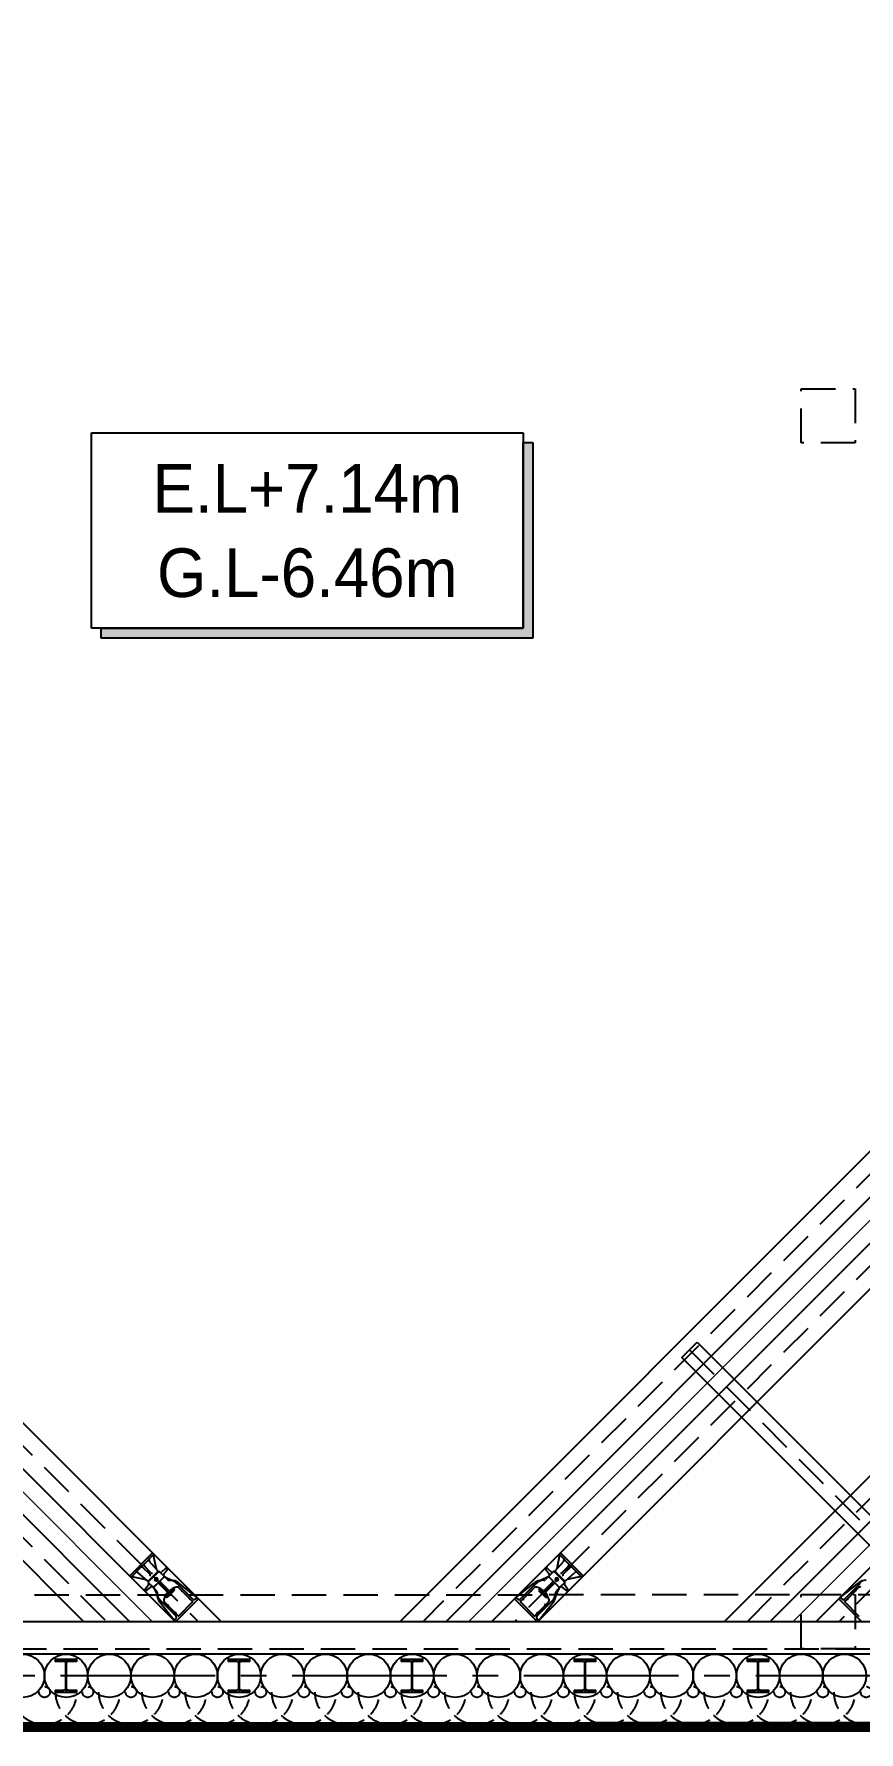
# Model space of a CAD drawing. Header units: millimetres. Extents: x 1073475 to 2890243, y -1340830 to -367733.
# Drawn here: x 2309744 to 2311081, y -382497 to -379747 of the extents above; entities that cross this region are included whole.
import ezdxf
from ezdxf.enums import TextEntityAlignment as Align

# ---------------------------------------------------------------- set-up
doc = ezdxf.new("R2010")
doc.units = ezdxf.units.MM
doc.header["$LTSCALE"] = 50
for name, pattern in [('CENTER2', [28.575000000000003, 19.05, -3.175, 3.175, -3.175]), ('HIDDEN', [9.524999999999999, 6.35, -3.175]), ('HIDDEN2', [4.762499999999999, 3.175, -1.5875]), ('PHANTOM', [63.50000000000001, 31.75, -6.35, 6.35, -6.35, 6.35, -6.35])]:
    doc.linetypes.add(name, pattern=pattern)
doc.layers.add('_0', color=7, linetype='Continuous', lineweight=0)
for name, color, linetype in [('CEN', 1, 'CENTER2'), ('CIP', 1, 'Continuous'), ('H-BEAM-상부', 173, 'Continuous'), ('HPILE-300x200', 3, 'Continuous'), ('SGR', 8, 'Continuous'), ('ST-CEN', 1, 'HIDDEN'), ('ST-CEN(상부 H-BEAM)', 1, 'HIDDEN'), ('STRUT', 3, 'Continuous'), ('WALE-1', 3, 'Continuous'), ('건축', 233, 'HIDDEN'), ('굴착고', 2, 'Continuous'), ('대지경계선', 6, 'PHANTOM'), ('유압JACK', 2, 'Continuous')]:
    doc.layers.add(name, color=color, linetype=linetype)
doc.styles.add('돋움', font='')
doc.styles.get('돋움').set_extended_font_data('Dotum')

# ---------------------------------------------------------------- blocks, each defined once
blk = doc.blocks.new('계측평면')
at = {"layer": '대지경계선', "color": 8}
blk.add_line((26244.97474204405, -35090.00000623024), (1238.203021687281, -35090.00000797042), dxfattribs=at)
at = {"layer": '대지경계선', "const_width": 60}
for points in [[(-5832.864789650936, -5157.838007851467), (-176.0105391723773, 499.0162449463169), (26244.97474421638, 499.0162437151084), (26244.97474204407, -35090.00000623028), (1238.203021687295, -35090.00000797046), (-5832.864790286098, -28018.93219313674), (-5832.864789650936, -5157.838007851467)], [(26246.58817301044, -35088.38657526327), (1239.816452653671, -35088.38657700345), (-5831.251359319722, -28017.31876216973), (-5831.25135868456, -5156.224576884455), (-174.3971082060016, 500.6296759133293), (26246.58817518275, 500.6296746821208)]]:
    blk.add_lwpolyline(points, dxfattribs=at)
blk = doc.blocks.new('A$C1D3235D9')
at = {"layer": 'SGR', "linetype": 'HIDDEN2'}
blk.add_circle((0, 0), 50, dxfattribs=at)
blk.add_arc((0, 0), 300, 0, 180, dxfattribs=at)
blk = doc.blocks.new('A$C59AB4A79')
at = {"layer": '굴착고'}
blk.add_hatch(color=251, dxfattribs=at).paths.add_polyline_path([(-4025.85535261617, -20565.29577401199), (-121.9346076452639, -20565.29577401199), (-121.9346076452639, -18847.81486505026), (-31.93460764572956, -18847.81486505026), (-31.93460764572956, -20655.29577401187), (-4025.85535261617, -20655.29577401187)])
at = {"layer": '_0', "color": 251}
for p, q in [((13622.6937861843, -15500.31115854031), (-626.9950596119743, -29750.0000025708)), ((-17350.00001083105, -15949.9999985164), (-3550.000005690381, -29750.00000194577)), ((13622.69378600107, -18500.31115835125), (2373.004940959392, -29750.00000199943))]:
    blk.add_line(p, q, dxfattribs=at)
at = {"layer": 'CEN', "color": 251, "ltscale": 1.5}
blk.add_line((14172.69378656056, -30250.00000257068), (-11144.97475883481, -30250.00000257045), dxfattribs=at)
at = {"layer": 'CIP', "color": 251}
for centre in [(-4750.001026034588, -30250.00000257057), (-4350.001341746887, -30250.00000257057), (-3950.001341746887, -30250.00000257057), (-3550.001341746887, -30250.00000257057), (-3150.001341746887, -30250.00000257057), (-2750.001657458255, -30250.00000257057), (-2350.001657458255, -30250.00000257057), (-1950.001657458255, -30250.00000257057), (-1550.001657458255, -30250.00000257057), (-1150.001973170089, -30250.00000257068), (-750.0019731700886, -30250.00000257068), (-350.0019731700886, -30250.00000257068), (49.9980268299114, -30250.00000257068), (449.9977111183107, -30250.00000257068), (849.9977111183107, -30250.00000257068), (1249.997711118311, -30250.00000257068), (1649.997711118311, -30250.00000257068), (2049.997395406244, -30250.00000257068), (2449.997395406244, -30250.00000257068), (2849.997395406244, -30250.00000257068)]:
    blk.add_circle(centre, 200, dxfattribs=at)
at = {"layer": 'H-BEAM-상부', "color": 251}
for p, q in [((1345.827801913489, -27307.62716427445), (1487.249158150516, -27166.20580803743)), ((3765.066617366159, -29726.8659797291), (1345.827801913489, -27307.62716427445)), ((1487.249158150516, -27166.20580803743), (3906.48797360505, -29585.44462349021))]:
    blk.add_line(p, q, dxfattribs=at)
at = {"layer": 'HPILE-300x200', "color": 251}
for p, q in [((-4350.001341746887, -30100.00000257045), (-4350.001341746887, -30400.00000257045)), ((-2750.001657458255, -30100.00000257045), (-2750.001657458255, -30400.00000257045)), ((-1150.001973170089, -30100.00000257057), (-1150.001973170089, -30400.00000257057)), ((449.9977111183107, -30100.00000257057), (449.9977111183107, -30400.00000257057)), ((2049.997395406244, -30100.00000257057), (2049.997395406244, -30400.00000257057))]:
    blk.add_line(p, q, dxfattribs=at)
for points in [[(-4250.001341746887, -30400.00000257045), (-4250.001341746887, -30386.00000257045), (-4325.501341746887, -30386.00000257045, -0.414213562373095), (-4345.501341746887, -30366.00000257045), (-4345.501341746887, -30134.00000257045, -0.414213562373095), (-4325.501341746887, -30114.00000257045), (-4250.001341746887, -30114.00000257045), (-4250.001341746887, -30100.00000257045), (-4450.001341746887, -30100.00000257045), (-4450.001341746887, -30114.00000257045), (-4374.501341746887, -30114.00000257045, -0.414213562373095), (-4354.501341746887, -30134.00000257045), (-4354.501341746887, -30366.00000257045, -0.414213562373095), (-4374.501341746887, -30386.00000257045), (-4450.001341746887, -30386.00000257045), (-4450.001341746887, -30400.00000257045)], [(-2650.001657458255, -30400.00000257045), (-2650.001657458255, -30386.00000257045), (-2725.501657458255, -30386.00000257045, -0.414213562373095), (-2745.501657458255, -30366.00000257045), (-2745.501657458255, -30134.00000257045, -0.414213562373095), (-2725.501657458255, -30114.00000257045), (-2650.001657458255, -30114.00000257045), (-2650.001657458255, -30100.00000257045), (-2850.001657458255, -30100.00000257045), (-2850.001657458255, -30114.00000257045), (-2774.501657458255, -30114.00000257045, -0.414213562373095), (-2754.501657458255, -30134.00000257045), (-2754.501657458255, -30366.00000257045, -0.414213562373095), (-2774.501657458255, -30386.00000257045), (-2850.001657458255, -30386.00000257045), (-2850.001657458255, -30400.00000257045)], [(-1050.001973170089, -30400.00000257057), (-1050.001973170089, -30386.00000257057), (-1125.501973170089, -30386.00000257057, -0.414213562373095), (-1145.501973170089, -30366.00000257057), (-1145.501973170089, -30134.00000257057, -0.414213562373095), (-1125.501973170089, -30114.00000257057), (-1050.001973170089, -30114.00000257057), (-1050.001973170089, -30100.00000257057), (-1250.001973170089, -30100.00000257057), (-1250.001973170089, -30114.00000257057), (-1174.501973170089, -30114.00000257057, -0.414213562373095), (-1154.501973170089, -30134.00000257057), (-1154.501973170089, -30366.00000257057, -0.414213562373095), (-1174.501973170089, -30386.00000257057), (-1250.001973170089, -30386.00000257057), (-1250.001973170089, -30400.00000257057)], [(549.9977111183107, -30400.00000257057), (549.9977111183107, -30386.00000257057), (474.4977111183107, -30386.00000257057, -0.414213562373095), (454.4977111183107, -30366.00000257057), (454.4977111183107, -30134.00000257057, -0.414213562373095), (474.4977111183107, -30114.00000257057), (549.9977111183107, -30114.00000257057), (549.9977111183107, -30100.00000257057), (349.9977111183107, -30100.00000257057), (349.9977111183107, -30114.00000257057), (425.4977111183107, -30114.00000257057, -0.414213562373095), (445.4977111183107, -30134.00000257057), (445.4977111183107, -30366.00000257057, -0.414213562373095), (425.4977111183107, -30386.00000257057), (349.9977111183107, -30386.00000257057), (349.9977111183107, -30400.00000257057)], [(2149.997395406244, -30400.00000257057), (2149.997395406244, -30386.00000257057), (2074.497395406244, -30386.00000257057, -0.414213562373095), (2054.497395406244, -30366.00000257057), (2054.497395406244, -30134.00000257057, -0.414213562373095), (2074.497395406244, -30114.00000257057), (2149.997395406244, -30114.00000257057), (2149.997395406244, -30100.00000257057), (1949.997395406244, -30100.00000257057), (1949.997395406244, -30114.00000257057), (2025.497395406244, -30114.00000257057, -0.414213562373095), (2045.497395406244, -30134.00000257057), (2045.497395406244, -30366.00000257057, -0.414213562373095), (2025.497395406244, -30386.00000257057), (1949.997395406244, -30386.00000257057), (1949.997395406244, -30400.00000257057)]]:
    blk.add_lwpolyline(points, format="xyb", close=True, dxfattribs=at)
at = {"layer": 'ST-CEN', "color": 251}
for p, q in [((13622.69378621015, -15076.04708982992), (-1051.2591283496, -29750.00000256987)), ((-17350.00001080474, -15525.73592985724), (-3125.735936953221, -29750.00000194507)), ((13622.69378615846, -15924.57522725232), (-202.730990874581, -29750.00000257127)), ((-17350.00001085689, -16374.26406717603), (-3974.26407442824, -29750.00000194646)), ((13622.69378602714, -18076.04708964075), (1948.740872221766, -29750.0000019985)), ((13622.69378597522, -18924.57522706327), (2797.269009697484, -29750.00000199967))]:
    blk.add_line(p, q, dxfattribs=at)
at = {"layer": 'ST-CEN(상부 H-BEAM)', "color": 251}
blk.add_line((1416.538480032235, -27236.91648615617), (3835.777295483509, -29656.15530161152), dxfattribs=at)
at = {"layer": 'STRUT', "color": 251}
for p, q in [((13622.69378622319, -14863.9150554745), (-1263.391162718646, -29750.00000256987)), ((-17350.00001079193, -15313.60389552778), (-2913.603902584175, -29750.00000194437)), ((13622.69378619711, -15288.17912418547), (-839.1270939807873, -29750.00000257033)), ((-17350.00001081778, -15737.8679641874), (-3337.867971321801, -29750.00000194507)), ((13622.69378617126, -15712.4431928962), (-414.8630252429284, -29750.00000257057)), ((-17350.00001084385, -16162.13203284633), (-3762.132040059427, -29750.00000194553)), ((13622.69378614542, -16136.7072616081), (9.401043494231999, -29750.00000257127)), ((-17350.00001086923, -16586.39610150573), (-4186.396108797053, -29750.000001946)), ((13622.69378603995, -17863.91505528509), (1736.608837852953, -29750.00000199804)), ((13622.6937860141, -18288.17912399652), (2160.872906591045, -29750.0000019985)), ((13622.69378598826, -18712.44319270796), (2585.136975328438, -29750.00000199873))]:
    blk.add_line(p, q, dxfattribs=at)
at = {"layer": 'WALE-1', "color": 251}
for p, q in [((13622.69378531445, -29750.00000257092), (-10937.86797767249, -29750.00000257068)), ((13922.69378529605, -30050.00000257068), (-11062.13204637007, -30050.00000257068))]:
    blk.add_line(p, q, dxfattribs=at)
at = {"layer": '건축', "color": 251}
for p, q in [((2449.999998789746, -18850.00000254123), (2449.999998820247, -18350.00000254123)), ((2449.999998820247, -18350.00000254123), (2949.999998820247, -18350.00000257173)), ((2949.999998820247, -18350.00000257173), (2949.999998789746, -18850.00000257173)), ((-4115.85535261617, -18757.81486504979), (-121.9346076447982, -18757.81486504979)), ((-4115.85535261617, -20565.29577401152), (-4115.85535261617, -18757.81486504979)), ((-121.9346076447982, -18757.81486504979), (-121.9346076447982, -20565.29577401152)), ((2949.999998789746, -18850.00000257173), (2449.999998789746, -18850.00000254123)), ((-121.9346076447982, -20565.29577401152), (-4115.85535261617, -20565.29577401152)), ((-10834.31458709086, -29500.00000257033), (12499.9999981944, -29500.00000256987)), ((2449.999998790678, -30000.00000253937), (2449.999998821178, -29500.00000253937)), ((2449.999998821178, -29500.00000253937), (2949.999998821178, -29500.00000256987)), ((2949.999998821178, -29500.00000256987), (2949.999998790678, -30000.00000256987)), ((-11041.42136825388, -30000.00000257068), (12999.9999981639, -30000.00000257057)), ((2949.999998790678, -30000.00000256987), (2449.999998790678, -30000.00000253937)), ((13699.99998647813, -30740.00000434939), (-11306.77173387818, -30740.0000060898))]:
    blk.add_line(p, q, dxfattribs=at)
at = {"layer": '굴착고', "color": 251}
for p, q in [((-4115.85535261617, -18757.81486505014), (-121.9346076452639, -18757.81486505026)), ((-4115.85535261617, -20565.29577401199), (-4115.85535261617, -18757.81486505014)), ((-121.9346076452639, -18757.81486505026), (-121.9346076452639, -20565.29577401199)), ((-121.9346076452639, -20565.29577401199), (-121.9346076452639, -18847.81486505026)), ((-121.9346076452639, -18847.81486505026), (-31.93460764572956, -18847.81486505026)), ((-31.93460764572956, -18847.81486505026), (-31.93460764572956, -20655.29577401187)), ((-121.9346076452639, -20565.29577401199), (-4115.85535261617, -20565.29577401199)), ((-4025.85535261617, -20565.29577401199), (-121.9346076452639, -20565.29577401199)), ((-4025.85535261617, -20655.29577401187), (-4025.85535261617, -20565.29577401199)), ((-31.93460764572956, -20655.29577401187), (-4025.85535261617, -20655.29577401187))]:
    blk.add_line(p, q, dxfattribs=at)
at = {"layer": '대지경계선', "const_width": 60}
blk.add_lwpolyline([(13699.99998647836, -30740.00000434951), (-11306.77173387841, -30740.00000608969), (-18377.83954585181, -23668.93219125597), (-18377.83954521664, -807.8380059706978), (-12720.98529473809, 4849.016246827086), (13699.99998865067, 4849.016245595878)], dxfattribs=at)
at = {"layer": '유압JACK', "color": 251}
for p, q in [((-3550.000005609123, -29113.60389887029), (-3762.132040005177, -29325.73593327054)), ((-3762.132040005177, -29325.73593327054), (-3550.000005609123, -29113.60389887029)), ((-3540.807617465733, -29129.86735474097), (-3643.338100758847, -29232.39783811849)), ((-3540.807617465733, -29129.86735474097), (-3625.892495105974, -29214.95223238284)), ((-3502.191098030657, -29278.37111088505), (-3581.323238233337, -29190.4859655319)), ((-3540.807617465733, -29129.86735474097), (-3580.782667574473, -29169.84240485053)), ((-3550.000005609123, -29113.60389887029), (-3540.807617468992, -29122.79628692602)), ((-3543.636044611689, -29132.69578188681), (-3516.589616763871, -29262.3799355767)), ((173.7241702030879, -29278.37111151137), (252.8563104057685, -29190.48596615822)), ((215.16911678412, -29132.69578251312), (188.1226889363024, -29262.37993620301)), ((221.5330777815543, -29113.60389949661), (212.3406896414235, -29122.79628755234)), ((212.3406896381639, -29129.86735536729), (252.315739746904, -29169.84240547684)), ((212.3406896381639, -29129.86735536729), (314.8711729312781, -29232.3978387448)), ((212.3406896381639, -29129.86735536729), (297.4255672784057, -29214.95223300916)), ((221.5330777815543, -29113.60389949661), (433.6651121776085, -29325.73593389685)), ((433.6651121776085, -29325.73593389685), (221.5330777815543, -29113.60389949661)), ((-3762.132040005177, -29325.73593327054), (-3752.939651822671, -29334.92832128413)), ((-3745.868584007723, -29334.92832128715), (-3635.830609642202, -29224.8903469193)), ((-3745.868584007723, -29334.92832128715), (-3660.78370642988, -29249.84344362526)), ((-3745.868584007723, -29334.92832128715), (-3705.893533940194, -29294.9532711365)), ((-3743.040156862, -29332.09989414131), (-3613.356003088178, -29359.1463219854)), ((-3597.364827904152, -29373.54484067799), (-3685.249973134371, -29294.41270051745)), ((-3576.125704135746, -29310.53663587046), (-3639.807699711993, -29249.61143670173)), ((-3565.199303004425, -29299.6102346566), (-3626.124502172461, -29235.92823891505)), ((-3541.514724248555, -29334.22121462657), (-3589.951538758352, -29382.65802905499)), ((-3545.757364972495, -29329.97857390274), (-3589.107403570088, -29373.32861250115)), ((-3506.583649248816, -29290.80485817825), (-3584.931080652168, -29369.1522894185)), ((-3502.341008566087, -29295.04749886086), (-3580.688439969439, -29373.39493010112)), ((-3545.757364972495, -29329.97857390274), (-3502.407326351851, -29286.62853511667)), ((-3541.514724248555, -29334.22121462657), (-3493.077909776941, -29285.78439990699)), ((-3508.704969611485, -29292.92617837631), (-3504.462328928756, -29297.16881905892)), ((-3506.583649248816, -29290.80485817825), (-3502.341008566087, -29295.04749886086)), ((-3492.017249602359, -29383.71868927183), (-3443.580435089534, -29335.28187459346)), ((-3487.421055516694, -29285.78439991781), (-3485.866830016486, -29287.33862550242)), ((-3485.866830016486, -29287.33862550242), (-3443.580435059266, -29329.62502037431)), ((-3480.349987689871, -29372.0514271945), (-3440.752007964766, -29332.4534474687)), ((-3430.145406236639, -29258.20723553956), (-3465.571094681043, -29288.18281795096)), ((-3416.003270599758, -29272.34937117598), (-3445.978853134904, -29307.77505958092)), ((-3445.134660603944, -29328.07079499832), (-3443.580435059266, -29329.62502037431)), ((-3444.287541833939, -29328.91791368404), (-3443.580435059266, -29329.62502037431)), ((-3440.752007964766, -29332.4534474687), (-3412.003966229502, -29361.20148920338)), ((-3437.216474015499, -29335.98898150225), (-3373.006787428632, -29367.22148055024)), ((108.7495461879298, -29335.98898212856), (44.53985960106365, -29367.22148117656)), ((112.2850801371969, -29332.45344809501), (83.53703840193339, -29361.20148982969)), ((87.53634277218953, -29272.34937180229), (117.5119253073353, -29307.77506020723)), ((101.6784784090705, -29258.20723616588), (137.1041668534745, -29288.18281857728)), ((151.8830598623026, -29372.05142782081), (112.2850801371969, -29332.45344809501)), ((157.3999021889176, -29287.33862612874), (115.1135072316974, -29329.62502100063)), ((116.6677327763755, -29328.07079562463), (115.1135072316974, -29329.62502100063)), ((115.8206140063703, -29328.91791431035), (115.1135072316974, -29329.62502100063)), ((163.5503217747901, -29383.71868989815), (115.1135072619654, -29335.28187521978)), ((158.954127689125, -29285.78440054413), (157.3999021889176, -29287.33862612874)), ((213.0477964209858, -29334.22121525288), (164.6109819493722, -29285.7844005333)), ((178.1167214212473, -29290.80485880456), (173.8740807385184, -29295.04749948718)), ((173.8740807385184, -29295.04749948718), (252.2215121418703, -29373.39493072743)), ((217.2904371449258, -29329.97857452906), (173.9403985242825, -29286.62853574299)), ((180.2380417839158, -29292.92617900262), (175.9954011011869, -29297.16881968523)), ((178.1167214212473, -29290.80485880456), (256.4641528245993, -29369.15229004482)), ((213.0477964209858, -29334.22121525288), (261.4846109307837, -29382.6580296813)), ((217.2904371449258, -29329.97857452906), (260.6404757425189, -29373.32861312747)), ((236.7323751768563, -29299.61023528292), (297.6575743448921, -29235.92823954136)), ((247.658776308177, -29310.53663649678), (311.3407718844246, -29249.61143732804)), ((268.897900076583, -29373.54484130431), (356.7830453068018, -29294.41270114377)), ((414.5732290344313, -29332.09989476763), (284.8890752606094, -29359.14632261172)), ((417.4016561801545, -29334.92832191347), (307.3636818146333, -29224.89034754562)), ((417.4016561801545, -29334.92832191347), (332.3167786023114, -29249.84344425157)), ((417.4016561801545, -29334.92832191347), (377.4266061126254, -29294.95327176282)), ((433.6651121776085, -29325.73593389685), (424.4727239951026, -29334.92832191044)), ((-3617.528703248128, -29445.59053247259), (-3587.553120692959, -29410.16484412993)), ((-3603.38656761148, -29459.73266810901), (-3567.960879188031, -29429.7570857188)), ((-3589.951538747409, -29388.31488331535), (-3588.397313265363, -29389.86910867109)), ((-3588.397313265363, -29389.86910867109), (-3546.110918331193, -29432.15550373076)), ((-3584.931080652168, -29369.1522894185), (-3580.688439969439, -29373.39493010112)), ((-3582.8097602895, -29367.03096922045), (-3578.567119606771, -29371.27360990306)), ((-3547.665143831866, -29430.60127814591), (-3546.110918331193, -29432.15550373076)), ((-3546.818025144981, -29431.44839683268), (-3546.110918331193, -29432.15550373076)), ((-3480.349987689871, -29372.0514271945), (-3543.282491195714, -29434.98393086623)), ((-3543.282491195714, -29434.98393086623), (-3514.534449501429, -29463.73197255982)), ((-3492.017249602359, -29383.71868927183), (-3540.454064070946, -29432.15550374147)), ((-3539.746957326774, -29438.51946465089), (-3508.514458193909, -29502.72915123601)), ((-3508.611196415499, -29480.92280918162), (-3508.611196401296, -29498.11688001128)), ((-3412.976231381996, -29475.48762950953), (-3493.07790974807, -29395.3859511452)), ((-3400.24830932077, -29462.75970744807), (-3480.349987686845, -29382.65802908363)), ((-3466.878536453703, -29396.12948014797), (-3479.606458514929, -29408.85740220943)), ((-3434.461214700248, -29515.37951463799), (-3428.660481997533, -29521.18024750927)), ((-3433.032517145621, -29512.56557167415), (-3426.539161694003, -29519.05892704125)), ((-3350.741101148771, -29443.26086649427), (-3432.058380986331, -29524.57814649818)), ((-3347.205567241646, -29446.79640056996), (-3428.52284711739, -29528.11368028272)), ((-3354.555691319518, -29447.07545666513), (-3424.842105373973, -29517.36187080329)), ((-3408.345495096641, -29454.66252167232), (-3421.073417157866, -29467.39044373378)), ((-3354.838534034789, -29454.42936736345), (-3419.892357924487, -29519.48319125432)), ((-3352.717213671887, -29456.55068764207), (-3417.771037561353, -29521.60451153305)), ((-3349.181679763598, -29460.08622163464), (-3415.649717236636, -29526.55425910896)), ((-3394.81312969001, -29367.12474220688), (-3377.619058860233, -29367.12474222062)), ((-3363.170367175713, -29442.70342153823), (-3356.677011643769, -29449.19677715423)), ((-3360.35642402526, -29441.27472404379), (-3354.555691319518, -29447.07545666513)), ((-3358.374067943078, -29450.89383337111), (-3354.838534034789, -29454.42936736345)), ((-3357.9889456979, -29450.50871104363), (-3354.453411789844, -29454.04424503597)), ((-3356.252747639315, -29455.84358096798), (-3354.131427234272, -29457.96490120445)), ((-3352.717213671887, -29456.55068764207), (-3349.181679763598, -29460.08622163464)), ((-3350.741101148771, -29443.26086649427), (-3347.205567241646, -29446.79640056996)), ((-3177.354731947882, -29542.81771493389), (-3326.605325001059, -29393.56712188374)), ((-3134.928325064015, -29528.6755793225), (-3309.900940641994, -29390.43993112363)), ((-3180.183159081265, -29562.61670479842), (-3306.37684701453, -29436.42301678332)), ((-3284.127855948871, -29458.67200810136), (-3286.956283031497, -29461.50043518399)), ((-3286.956283031497, -29461.50043518399), (-3276.349681303138, -29472.10703682795)), ((-3273.521254178369, -29469.27860970318), (-3276.349681303138, -29472.10703682795)), ((-193.5386027635541, -29528.67557994882), (-18.56598718557507, -29390.43993174995)), ((-151.1121958796866, -29542.8177155602), (-1.861602826509625, -29393.56712251005)), ((-148.2837687463034, -29562.61670542473), (-22.09008081303909, -29436.42301740963)), ((-54.94567364919931, -29469.27861032949), (-52.11724652443081, -29472.10703745426)), ((-41.51064479607157, -29461.5004358103), (-52.11724652443081, -29472.10703745426)), ((-44.33907187869772, -29458.67200872768), (-41.51064479607157, -29461.5004358103)), ((22.2741733212024, -29443.26086712058), (18.73863941407762, -29446.79640119628)), ((18.73863941407762, -29446.79640119628), (100.0559192898218, -29528.11368090904)), ((24.25028584431857, -29456.55068826838), (20.71475193602964, -29460.08622226096)), ((20.71475193602964, -29460.08622226096), (87.18278940906748, -29526.55425973528)), ((22.2741733212024, -29443.26086712058), (103.5914531587623, -29524.5781471245)), ((24.25028584431857, -29456.55068826838), (89.30410973378457, -29521.60451215936)), ((27.78581981174648, -29455.84358159429), (25.66449940670282, -29457.96490183077)), ((29.52201787033118, -29450.50871166994), (25.98648396227509, -29454.04424566228)), ((31.88949619769119, -29441.2747246701), (26.08876349194907, -29447.07545729144)), ((26.08876349194907, -29447.07545729144), (96.3751775464043, -29517.3618714296)), ((29.90714011550881, -29450.89383399743), (26.37160620721988, -29454.42936798977)), ((26.37160620721988, -29454.42936798977), (91.42543009691872, -29519.48319188063)), ((34.70343934814446, -29442.70342216454), (28.21008381620049, -29449.19677778054)), ((66.34620186244138, -29367.1247428332), (49.15213103266433, -29367.12474284694)), ((71.78138149320148, -29462.75970807439), (151.8830598592758, -29382.65802970994)), ((79.87856726907194, -29454.66252229863), (92.60648933029734, -29467.39044436009)), ((84.50930355442688, -29475.48763013585), (164.6109819205012, -29395.38595177152)), ((104.5655893180519, -29512.56557230046), (98.07223386643454, -29519.05892766756)), ((105.9942868726794, -29515.3795152643), (100.193554169964, -29521.18024813558)), ((138.4116086261347, -29396.12948077428), (151.1395306873601, -29408.85740283574)), ((151.8830598623026, -29372.05142782081), (214.8155633681454, -29434.98393149255)), ((163.5503217747901, -29383.71868989815), (211.9871362433769, -29432.15550436778)), ((211.2800294992048, -29438.5194652772), (180.0475303663407, -29502.72915186232)), ((180.1442685879301, -29480.92280980793), (180.1442685737275, -29498.11688063759)), ((214.8155633681454, -29434.98393149255), (186.06752167386, -29463.73197318614)), ((259.930385437794, -29389.8691092974), (217.6439905036241, -29432.15550435707)), ((219.1982160042971, -29430.60127877223), (217.6439905036241, -29432.15550435707)), ((218.3510973174125, -29431.448397459), (217.6439905036241, -29432.15550435707)), ((274.9196397839114, -29459.73266873532), (239.4939513604622, -29429.75708634511)), ((254.3428324619308, -29367.03096984676), (250.1001917792019, -29371.27361052937)), ((256.4641528245993, -29369.15229004482), (252.2215121418703, -29373.39493072743)), ((289.0617754205596, -29445.5905330989), (259.0861928653903, -29410.16484475625)), ((261.4846109198406, -29388.31488394167), (259.930385437794, -29389.8691092974)), ((2806.461397808045, -29528.67557937675), (2981.434013386024, -29390.43993117788)), ((2848.887804691913, -29542.81771498814), (2998.13839774509, -29393.56712193799)), ((2851.716231825296, -29562.61670485267), (2977.90991975856, -29436.42301683757)), ((2945.0543269224, -29469.27860975743), (2947.882754047168, -29472.1070368822)), ((2958.489355775528, -29461.50043523824), (2947.882754047168, -29472.1070368822)), ((2955.660928692902, -29458.67200815561), (2958.489355775528, -29461.50043523824)), ((-3347.060359417927, -29740.80761368072), (-3485.29600749677, -29565.83499822905)), ((-3332.918223828543, -29698.38120681758), (-3482.16881688172, -29549.13061376754)), ((-3313.119233964011, -29695.55277968396), (-3439.312921897275, -29569.35909166886)), ((-3432.058380986331, -29524.57814649818), (-3428.52284711739, -29528.11368028272)), ((-3424.842105373973, -29517.36187080329), (-3428.660481997533, -29521.18024750927)), ((-3425.093379153637, -29517.61314466549), (-3421.557845284697, -29521.14867845003)), ((-3424.842105373973, -29517.36187080329), (-3421.306571507826, -29520.89740483777)), ((-3424.810536521254, -29517.33030203311), (-3421.275002610171, -29520.8658357755)), ((-3419.892357924487, -29519.48319125432), (-3421.306571507826, -29520.89740483777)), ((-3419.892357924487, -29519.48319125432), (-3417.771037561353, -29521.60451153305)), ((-3417.771037561353, -29521.60451153305), (-3419.185251102783, -29523.01872507436)), ((-3419.185251102783, -29523.01872507436), (-3415.649717236636, -29526.55425910896)), ((-3417.06393076852, -29591.60808292369), (-3414.235503643751, -29588.77965579892)), ((-3414.235503643751, -29588.77965579892), (-3403.628901915392, -29599.38625744276)), ((-3406.457329061115, -29602.2146845886), (-3403.628901915392, -29599.38625744276)), ((-3342.817718784558, -29665.85429486388), (-3339.989291638834, -29663.02586771804)), ((-3329.382689912338, -29673.63246952859), (-3339.989291638834, -29663.02586771804)), ((-3125.735936925979, -29537.86796754471), (-3337.867971321801, -29750.00000194495)), ((-3180.183159084059, -29566.8593455248), (-3308.87659323751, -29695.55277968105)), ((-3209.881643901812, -29532.91821997834), (-3212.71007102658, -29535.74664710311)), ((-3202.103469300084, -29546.35324891366), (-3212.71007102658, -29535.74664710311)), ((-3199.275042217458, -29543.52482183103), (-3202.103469300084, -29546.35324891366)), ((-3141.999392879196, -29528.67557931936), (-3156.141528481618, -29542.81771492213)), ((-3134.928325064015, -29528.6755793225), (-3125.735936925979, -29537.86796754471)), ((-193.5386027635541, -29528.67557994882), (-202.7309909015894, -29537.86796817102)), ((-202.7309909015894, -29537.86796817102), (9.401043494231999, -29750.00000257127)), ((-186.4675349483732, -29528.67557994567), (-172.3253993459512, -29542.81771554844)), ((-148.2837687435094, -29566.85934615112), (-19.59033459005877, -29695.55278030736)), ((-129.1918856101111, -29543.52482245734), (-126.3634585274849, -29546.35324953997)), ((-126.3634585274849, -29546.35324953997), (-115.7568568009883, -29535.74664772942)), ((-118.5852839257568, -29532.91822060465), (-115.7568568009883, -29535.74664772942)), ((-15.34769386355765, -29695.55278031027), (110.8459940697066, -29569.35909229517)), ((0.915762084769085, -29673.6324701549), (11.52236381126568, -29663.02586834435)), ((4.451296000974253, -29698.38120744389), (153.7018890541513, -29549.13061439386)), ((14.35079095698893, -29665.85429549019), (11.52236381126568, -29663.02586834435)), ((18.5934315903578, -29740.80761430704), (156.8290796692017, -29565.83499885537)), ((85.76857581618242, -29588.77965642523), (75.16197408782318, -29599.38625806908)), ((77.99040123354644, -29602.21468521492), (75.16197408782318, -29599.38625806908)), ((88.59700294095092, -29591.60808355), (85.76857581618242, -29588.77965642523)), ((90.71832327521406, -29523.01872570068), (87.18278940906748, -29526.55425973528)), ((91.42543009691872, -29519.48319188063), (89.30410973378457, -29521.60451215936)), ((89.30410973378457, -29521.60451215936), (90.71832327521406, -29523.01872570068)), ((91.42543009691872, -29519.48319188063), (92.83964368025772, -29520.89740546409)), ((96.34360869368538, -29517.33030265942), (92.80807478260249, -29520.86583640182)), ((96.3751775464043, -29517.3618714296), (92.83964368025772, -29520.89740546409)), ((96.62645132606849, -29517.61314529181), (93.09091745712794, -29521.14867907634)), ((96.3751775464043, -29517.3618714296), (100.193554169964, -29521.18024813558)), ((103.5914531587623, -29524.5781471245), (100.0559192898218, -29528.11368090904)), ((2806.461397808045, -29528.67557937675), (2797.26900967001, -29537.86796759896)), ((2797.26900967001, -29537.86796759896), (3009.401044065831, -29750.0000019992)), ((2813.532465623226, -29528.67557937361), (2827.674601225648, -29542.81771497638)), ((2851.71623182809, -29566.85934557905), (2980.40966598154, -29695.5527797353)), ((2870.808114961488, -29543.52482188528), (2873.636542044114, -29546.35324896791)), ((2873.636542044114, -29546.35324896791), (2884.243143770611, -29535.74664715736)), ((2881.414716645842, -29532.91822003259), (2884.243143770611, -29535.74664715736)), ((-3347.060359421186, -29733.73654586554), (-3332.918223776622, -29719.59441022063)), ((-3347.060359417927, -29740.80761368072), (-3337.867971321801, -29750.00000194495)), ((-3332.211117037106, -29676.46089665336), (-3329.382689912338, -29673.63246952859)), ((3.744189209537581, -29676.46089727967), (0.915762084769085, -29673.6324701549)), ((18.59343159361742, -29733.73654649185), (4.451295949053019, -29719.59441084694)), ((18.5934315903578, -29740.80761430704), (9.401043494231999, -29750.00000257127))]:
    blk.add_line(p, q, dxfattribs=at)
for centre, radius, start, end in [((-3570.176065846113, -29180.44900649448), 14.9999999996453, 135, 222.0000000336277), ((-3544.343151375884, -29126.33182091522), 4.999999999881765, 315, 45), ((215.8762235483155, -29126.33182154153), 4.999999999881765, 135, 225), ((241.7091380185448, -29180.4490071208), 14.9999999996453, 317.9999999663723, 45), ((-3749.404117960017, -29331.39278750366), 4.999999999881765, 225, 315), ((-3695.286932213698, -29305.55987294705), 14.9999999996453, 47.9999999663723, 135), ((-3650.177104703384, -29260.45004543581), 14.9999999996453, 46.26739899687552, 135), ((-3615.285893377382, -29225.55883402668), 14.9999999996453, 135, 223.7326010031245), ((-3583.038640858606, -29317.76237497863), 9.99999999976353, 315, 46.26739899687552), ((-3557.973563729785, -29292.69729793165), 9.99999999976353, 223.7326010031245, 315), ((-3516.765986882383, -29358.9699518237), 14.9999999996453, 135, 315), ((-3516.765986882383, -29358.9699518237), 14.9999999996453, 315, 135), ((-3516.765986882383, -29358.9699518237), 9.99999999976353, 135, 315), ((-3516.765986882383, -29358.9699518237), 9.99999999976353, 315, 135), ((-3506.649967034813, -29282.38589443383), 5.999999999858119, 315, 42.00000003362771), ((-3490.249482641462, -29288.61282704258), 3.999999999905412, 45, 135), ((-3475.260228234576, -29276.73202363797), 14.9999999996453, 225, 310.2363582352459), ((-3434.528058864176, -29317.46419317601), 14.9999999996453, 139.7636417553537, 225), ((-3446.408862184035, -29332.45344749908), 3.999999999905412, 315, 45), ((-3423.074338418199, -29265.27830335777), 9.99999999976353, 315, 135), ((94.60741059063002, -29265.27830398409), 9.99999999976353, 45, 225), ((117.9419343564659, -29332.45344812539), 3.999999999905412, 135, 225), ((106.0611310366075, -29317.46419380233), 14.9999999996453, 315, 40.23635824464627), ((146.7933004070073, -29276.73202426429), 14.9999999996453, 229.7636417647541, 315), ((161.7825548138935, -29288.6128276689), 3.999999999905412, 45, 135), ((178.1830392072443, -29282.38589506014), 5.999999999858119, 137.9999999663723, 225), ((188.2990590548143, -29358.96995245002), 14.9999999996453, 45, 225), ((188.2990590548143, -29358.96995245002), 14.9999999996453, 225, 45), ((188.2990590548143, -29358.96995245002), 9.99999999976353, 45, 225), ((188.2990590548143, -29358.96995245002), 9.99999999976353, 225, 45), ((229.5066359022167, -29292.69729855796), 9.99999999976353, 225, 316.2673989968755), ((254.5717130310368, -29317.76237560494), 9.99999999976353, 133.7326010031245, 225), ((286.8189655498136, -29225.558834653), 14.9999999996453, 316.2673989968755, 45), ((321.7101768758148, -29260.45004606212), 14.9999999996453, 45, 133.7326010031245), ((366.8200043861289, -29305.55987357337), 14.9999999996453, 45, 132.0000000336277), ((420.9371901324484, -29331.39278812998), 4.999999999881765, 225, 315), ((-3610.457635429688, -29452.6616002908), 9.99999999976353, 135, 315), ((-3593.350044252817, -29369.08597181842), 5.999999999858119, 227.9999999663723, 315), ((-3587.123111622874, -29385.48645619059), 3.999999999905412, 135, 225), ((-3599.003914983943, -29400.47571047232), 14.9999999996453, 319.7636417553537, 45), ((-3558.271745572565, -29441.20788005157), 14.9999999996453, 45, 130.2363582352459), ((-3543.282491206657, -29429.32707660599), 3.999999999905412, 225, 315), ((-3528.676585146226, -29477.87410820473), 19.99999999952706, 0.3602266100553036, 45), ((-3398.679154457757, -29477.05678441457), 109.9999999974013, 180.3602266100553, 225), ((-3398.611196458573, -29498.1168800653), 109.9999999973988, 180, 217.9969304089095), ((-3498.381210607011, -29400.68925200414), 7.499999999822648, 45, 135), ((-3475.046686826972, -29377.35472814145), 7.499999999822648, 135, 225), ((-3287.521968443412, -29588.21397025802), 163.9999999961219, 135, 164.7623002986288), ((-3416.511765244883, -29479.02316329), 4.999999999881765, 319.7518416999892, 45), ((-3397.861830584938, -29347.05935355846), 19.99999999952706, 225, 269.6397734099966), ((-3287.521968443412, -29588.21397025802), 163.9999999961219, 105.2376997159955, 135), ((-3396.712775371736, -29459.22417341662), 4.999999999881765, 225, 310.2481582949198), ((-3398.679154457757, -29477.05678441457), 109.9999999973988, 45, 89.63977340999655), ((-3377.619058805984, -29477.12474233005), 109.9999999973988, 52.00306959634685, 90), ((-3324.054516566219, -29454.10068641754), 24.99999999940882, 45, 105.2376997159955), ((-4.412411261349916, -29454.10068704386), 24.99999999940882, 74.76230028400451, 135), ((49.15213097841479, -29477.12474295637), 109.9999999973988, 90, 127.9969304036532), ((70.21222663018852, -29477.05678504088), 109.9999999973988, 90.36022659000345, 135), ((-40.94495938415639, -29588.21397088433), 163.9999999961219, 45, 74.76230028400451), ((68.24584754416719, -29459.22417404293), 4.999999999881765, 229.7518417050802, 315), ((69.39490275736898, -29347.05935418478), 19.99999999952706, 270.3602265900034, 315), ((-40.94495938415639, -29588.21397088433), 163.9999999961219, 15.23769970137121, 45), ((88.04483741731383, -29479.02316391631), 4.999999999881765, 135, 220.2481583000108), ((70.21222663018852, -29477.05678504088), 109.9999999974013, 315, 359.6397733899447), ((146.5797589994036, -29377.35472876776), 7.499999999822648, 315, 45), ((70.1442686310038, -29498.11688069161), 109.9999999973988, 322.0030695910905, 0), ((169.9142827794421, -29400.68925263046), 7.499999999822648, 45, 135), ((200.2096573186573, -29477.87410883105), 19.99999999952706, 135, 179.6397733899447), ((214.8155633790884, -29429.3270772323), 3.999999999905412, 225, 315), ((229.8048177449964, -29441.20788067789), 14.9999999996453, 49.76364176475411, 135), ((270.5369871563744, -29400.47571109864), 14.9999999996453, 135, 220.2363582446463), ((264.8831164252479, -29369.08597244474), 5.999999999858119, 225, 312.0000000336277), ((258.656183795305, -29385.4864568169), 3.999999999905412, 315, 45), ((281.9907076021191, -29452.66160091711), 9.99999999976353, 225, 45), ((2995.587589310249, -29454.10068647179), 24.99999999940882, 74.76230028400451, 135), ((3049.152131550014, -29477.1247423843), 109.9999999973988, 90, 127.9969304036532), ((-3421.635252389824, -29551.68142224336), 24.99999999940882, 164.7623002986288, 225), ((-3182.30447940575, -29564.73802528752), 2.999999999929059, 315, 45), ((-3166.748130252352, -29532.21111332031), 14.9999999996453, 225, 315), ((-3138.463858970907, -29532.21111331182), 4.999999999881765, 45, 135), ((-190.0030688566621, -29532.21111393813), 4.999999999881765, 45, 135), ((-161.7187975752167, -29532.21111394663), 14.9999999996453, 225, 315), ((-146.1624484218191, -29564.73802591383), 2.999999999929059, 135, 225), ((93.1683245622553, -29551.68142286967), 24.99999999940882, 315, 15.23769970137121), ((2809.996931714937, -29532.21111336607), 4.999999999881765, 45, 135), ((2838.281202996382, -29532.21111337456), 14.9999999996453, 225, 315), ((2853.83755214978, -29564.73802534177), 2.999999999929059, 135, 225), ((-3343.52482555504, -29737.27207990014), 4.999999999881765, 135, 225), ((-3343.524825547123, -29708.98780861881), 14.9999999996453, 315, 45), ((-3310.997913601343, -29693.4314594859), 2.999999999929059, 225, 315), ((-17.46901422622614, -29693.43146011222), 2.999999999929059, 225, 315), ((15.0578977195546, -29708.98780924513), 14.9999999996453, 135, 225), ((15.05789772747084, -29737.27208052645), 4.999999999881765, 315, 45), ((2982.530986345373, -29693.43145954015), 2.999999999929059, 225, 315)]:
    blk.add_arc(centre, radius, start, end, dxfattribs=at)
at = {"layer": 'SGR', "color": 251, "linetype": 'HIDDEN2', "rotation": 180.0000000000001}
for p in [(-4550.001026034588, -30400.00000257057), (-4150.001341746887, -30400.00000257057), (-3750.001341746887, -30400.00000257057), (-3350.001341746887, -30400.00000257057), (-2950.001341746887, -30400.00000257057), (-2550.001657458255, -30400.00000257057), (-2150.001657458255, -30400.00000257057), (-1750.001657458255, -30400.00000257057), (-1350.001657458255, -30400.00000257057), (-950.0019731700886, -30400.00000257068), (-550.0019731700886, -30400.00000257068), (-150.0019731700886, -30400.00000257068), (249.9980268299114, -30400.00000257068), (649.9977111183107, -30400.00000257068), (1049.997711118311, -30400.00000257068), (1449.997711118311, -30400.00000257068), (1849.997711118311, -30400.00000257068), (2249.997395406244, -30400.00000257068), (2649.997395406244, -30400.00000257068), (3049.997395406244, -30400.00000257068)]:
    blk.add_blockref('A$C1D3235D9', p, dxfattribs=at)
at = {"layer": '굴착고', "color": 251, "style": '돋움'}
for s, p in [('E.L+7.14m', (-2118.89498013095, -19272.00045316992)), ('G.L-6.46m', (-2118.894980130484, -20051.11018589314))]:
    blk.add_text(s, height=450, dxfattribs=at).set_placement(p, align=Align.MIDDLE)

msp = doc.modelspace()

# ---------------------------------------------------------------- block references
at = {"ltscale": 0.2, "xscale": 0.1751524569241688, "yscale": 0.1751524569241688, "zscale": 0.1751524569241688, "rotation": 0.000612302615251796}
msp.add_blockref('A$C59AB4A79', (2310557.824102002, -377107.7345485468, 1.750000000000037e-09), dxfattribs=at)
at = {"xscale": 0.175, "yscale": 0.175, "zscale": 0.175}
msp.add_blockref('계측평면', (2308364.533103107, -376345.7690502725, 1.750000000000037e-09), dxfattribs=at)

doc.saveas('drawing.dxf')
